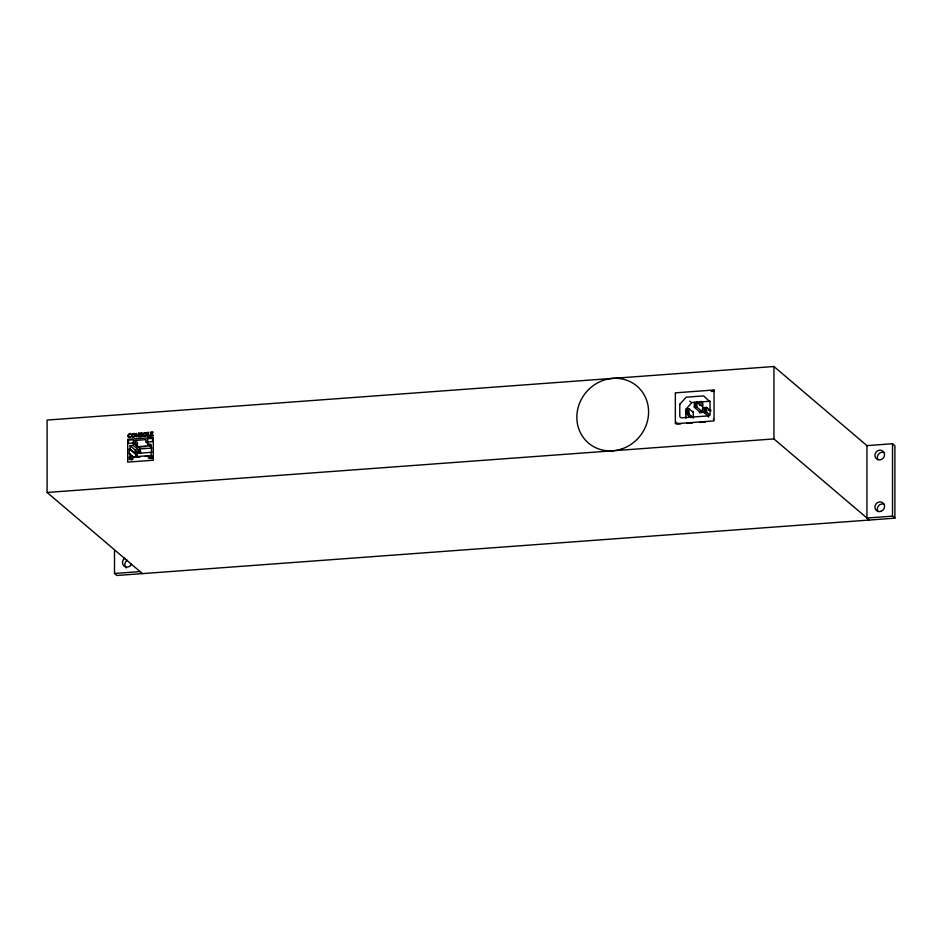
<?xml version="1.0" encoding="UTF-8"?>
<svg xmlns="http://www.w3.org/2000/svg" width="942" height="942" viewBox="0 0 942 942"><rect width="100%" height="100%" fill="white"/><g stroke="black" fill="none" stroke-linecap="round" stroke-linejoin="round"><path stroke-width="1.41" d="M139.84 457.082L136.767 457.023L136.767 454.586L130.126 448.934L130.126 445.684L133.352 445.436L140.782 451.76M151.744 452.29L137.073 453.373L135.342 451.901L135.342 450.123L130.126 445.684M137.073 453.373L137.073 457.282M133.352 445.436L133.352 439.749L128.524 440.102L128.524 443.352L134.965 442.893L137.473 445.024L137.473 442.575L134.965 440.456L134.965 442.893M133.352 442.999L140.311 448.91L140.299 453.126M148.542 444.2L146.034 442.069L146.045 439.631L134.965 440.456M713.518 391.118L713.636 391.519M713.459 419.355L713.494 419.096M676.415 422.322L676.65 422.287M710.127 401.28L691.993 402.517L685.906 409.24L685.858 418.224M687.118 412.808L686.494 413.985L690.674 417.542L693.194 417.353L687.118 412.808L686.494 408.899L689.014 408.71L693.194 412.266L693.194 411.371L693.43 418.177M702.026 411.489L696.915 407.144L694.384 407.321L694.384 402.234L695.008 402.835L694.384 407.321L699.506 411.678L702.026 411.489C701.083 415.575 705.888 398.254 699.506 401.998L699.506 405.437M710.857 410.959L706.677 407.415L704.157 407.592L704.781 408.204L704.157 412.69L708.337 416.246M695.008 402.835L696.915 402.046L702.026 406.391L702.026 401.81M687.118 409.499L689.014 408.71L689.014 413.809L686.494 413.985L686.494 408.899M704.781 408.204L706.677 407.415L706.677 412.502L709.809 415.163M149.59 458.413L152.345 457.824M149.59 458.083L152.345 457.506M146.034 442.069L152.486 441.586L152.486 438.336L147.647 438.689L147.659 444.388L151.827 447.945M114.5 550.305L114.5 573.478L116.879 575.491L894.9 518.159L894.9 445.754L892.533 443.741L866.934 445.625L773.935 366.509L47.1 420.073L47.1 492.466L142.466 573.607M711.257 391.448L714.154 391.236M699.506 401.998L702.261 402.01M147.659 444.388L150.885 444.153L151.686 452.219M137.073 446.72L150.908 445.696M140.323 446.92L145.857 446.508M695.008 406.143L696.915 407.144L696.915 402.046M133.752 457.635L129.325 453.867L129.325 448.993L130.126 448.934M140.311 448.91L151.744 448.074M135.342 450.123L138.568 449.876L138.568 451.654L140.782 453.538M135.342 451.901L138.568 451.654M708.337 410.265L710.857 410.076M129.325 453.867L134.553 457.577M704.781 411.513L706.677 412.502L704.157 412.69L704.157 407.592M699.506 411.678L699.506 412.561L702.026 412.384M702.261 412.572L699.506 412.561M136.767 454.586L135.966 454.645L135.966 457.082M129.325 457.129L132.634 459.201L129.325 457.129L129.325 459.566L132.551 459.331L132.551 456.894L148.459 455.716L150.967 458.66M150.885 452.29L151.686 457.918L148.459 458.153L148.459 455.716M136.767 457.023L139.534 456.823M145.068 456.411L151.992 455.904M132.398 459.001L131.586 459.06L131.821 460.073L131.821 459.26M676.686 422.84A1.319 1.225 -49.6 0 0 677.51 423.971L680.842 423.806M686.636 423.382L692.429 422.958M699.671 422.416L705.464 421.992M47.1 492.466L773.935 438.913L869.313 520.043M114.5 573.478L140.099 571.582M894.9 518.159L892.533 516.145L866.934 518.029L866.934 445.625M135.86 445.13L137.473 445.024M689.815 401.162L691.416 402.517M150.885 455.539L152.392 456.823M129.325 448.993L136.272 454.904M892.533 443.741L892.533 516.145M773.935 366.509L773.935 438.913M708.561 414.421L708.561 417.059M705.534 408.145L705.534 411.454M699.729 402.199L699.729 404.836M695.773 402.776L695.773 406.096M687.872 409.44L687.872 412.761M151.532 458.401L151.521 457.565L150.755 457.942M130.126 453.808L130.126 457.07M126.252 567.92A5.04 4.686 -49.6 0 1 127.252 560.172M131.491 564.329A5.04 4.686 -49.6 0 1 123.885 565.907A5.04 4.686 -49.6 0 1 124.886 558.147M877.92 511.518A5.04 4.686 -49.6 0 1 884.526 504.359M877.92 459.778A5.04 4.686 -49.6 0 1 884.526 452.631M136.249 433.461C135.259 437.771 137.379 438.195 136.484 433.944C141.924 444.023 138.062 425.266 138.827 436.146L136.249 433.461M147.659 435.357L147.293 436.228L149.955 436.028L149.99 434.91L148.106 435.969L148.495 432.343L147.293 432.437L147.659 435.357M150.767 435.122L150.39 435.993L153.169 435.793C154.252 433.956 149.531 437.335 151.627 434.026C153.051 434.91 152.604 432.531 151.238 433.85C150.284 430.788 153.911 433.779 152.981 432.013L150.39 432.201L150.767 435.122M679.794 404.236L679.783 415.94A2.108 1.955 -49.6 0 0 681.808 417.824L708.043 415.893A2.108 1.955 -49.6 0 0 710.056 413.715L710.009 401.857L703.65 395.899L686.2 397.183L679.794 404.236M132.127 434.945C133.87 441.657 135.919 430.047 132.127 434.945M143.537 434.097C145.28 440.809 147.329 429.211 143.537 434.097M128.383 435.216L128.524 436.582L129.772 437.323A1.648 1.531 -49.6 0 0 130.773 436.888L129.136 437.583A1.79 1.66 -49.6 0 1 128.183 436.994A1.908 1.766 -49.6 0 1 127.935 436.57C127.335 432.131 134.27 433.155 128.383 435.216M142.03 435.793C135.719 437.394 146.87 437.17 140.476 433.897C145.822 432.013 136.084 432.343 142.03 435.793M131.621 435.004L131.774 436.429A1.766 1.637 -49.6 0 0 132.198 436.982L134.694 436.794A1.896 1.766 -49.6 0 0 135.13 436.158L135.354 435.204A2.214 2.061 -49.6 0 0 135.13 434.286A1.86 1.731 -49.6 0 0 134.859 433.897A2.014 1.872 -49.6 0 0 134.259 433.473L132.21 433.909A1.931 1.79 -49.6 0 0 131.774 434.533L131.621 435.004M143.031 434.168L143.172 435.593A1.896 1.766 -49.6 0 0 143.702 436.146L146.104 435.946A1.896 1.766 -49.6 0 0 146.54 435.322L146.752 434.368A2.214 2.061 -49.6 0 0 146.54 433.45A1.86 1.731 -49.6 0 0 146.269 433.049A2.014 1.872 -49.6 0 0 145.669 432.637L143.62 433.073A1.931 1.79 -49.6 0 0 143.184 433.697L143.031 434.168M714.036 390L675.343 392.849L675.343 423.759L714.036 420.909L714.036 390M153.299 437.465L127.712 439.349L127.712 462.122L153.299 460.238L153.299 437.465M622.003 448.875A37.397 34.724 -49.6 0 0 638.087 387.127A37.397 34.724 -49.6 0 0 578.07 407.768A37.397 34.724 -49.6 0 0 622.003 448.875M880.982 511.376A5.04 4.686 -49.6 0 0 883.149 503.052A5.04 4.686 -49.6 0 0 875.059 505.83A5.04 4.686 -49.6 0 0 880.982 511.376M880.982 459.637A5.04 4.686 -49.6 0 0 883.149 451.312A5.04 4.686 -49.6 0 0 875.059 454.091A5.04 4.686 -49.6 0 0 880.982 459.637"/></g></svg>
